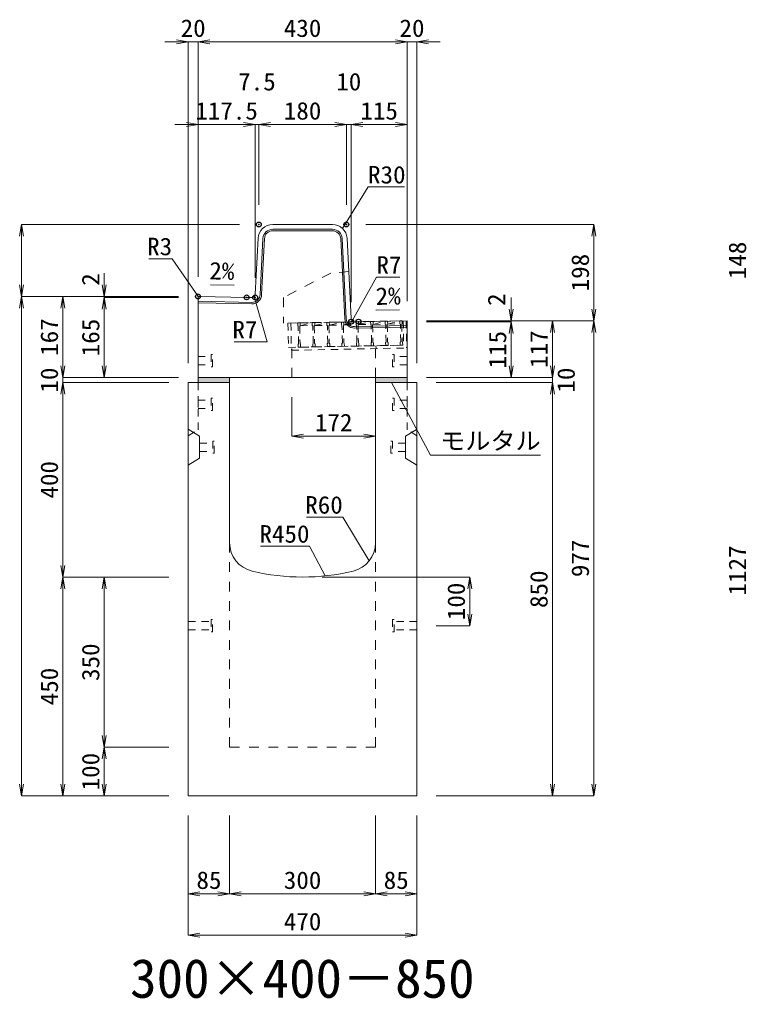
# Model space of a CAD drawing. Units: millimetres at full size. Extents: x -22536 to 51867, y -19720 to 38340.
# Drawn here: x 4818 to 6313, y 9834 to 11846 of the extents above; entities that cross this region are included whole.
import ezdxf
from ezdxf.enums import TextEntityAlignment as Align

# ---------------------------------------------------------------- set-up
doc = ezdxf.new("R2010")
doc.units = ezdxf.units.MM
doc.header["$LTSCALE"] = 20
doc.header["$PDMODE"] = 32
doc.header["$PDSIZE"] = 10
doc.linetypes.add('USER1', pattern=[2, 1, -1])
doc.linetypes.add('USER2', pattern=[1.35, 0.75, -0.6])
for name, color, linetype, lineweight in [('インサート', 3, 'USER2', 9), ('グレーチング', 7, 'USER2', 5), ('モルタル', 7, 'Continuous', 9), ('受枠', 3, 'USER2', 9), ('寸法線', 7, 'Continuous', 13), ('引出線', 4, 'Continuous', 13), ('本体', 2, 'Continuous', 13), ('目地', 132, 'Continuous', 5)]:
    doc.layers.add(name, color=color, linetype=linetype, lineweight=lineweight)
doc.layers.add('作業エリア', color=11, linetype='Continuous')
doc.layers.add('文字', color=7, linetype='Continuous')
doc.styles.add('ＭＳ 明朝', font='')
doc.styles.get('ＭＳ 明朝').set_extended_font_data('MS Mincho')

# ---------------------------------------------------------------- blocks, each defined once
blk = doc.blocks.new('open_arrow')
at = {"color": 0, "linetype": 'Continuous', "lineweight": -2}
blk.add_lwpolyline([(7.5, 1.25), (0, 0), (7.5, -1.25)], dxfattribs=at)

msp = doc.modelspace()

# ---------------------------------------------------------------- hatches: boundary and pattern name
at = {"layer": 'モルタル'}
for points in [[(5250, 11100), (5250, 11110), (5185, 11110), (5185, 11100)], [(5615, 11100), (5615, 11110), (5550, 11110), (5550, 11100)]]:
    msp.add_hatch(color=256, dxfattribs=at).paths.add_polyline_path(points)

# ---------------------------------------------------------------- linework, layer by layer
at = {"layer": 'インサート'}
for p, q in [((5185, 11153.5), (5212, 11153.5)), ((5185, 11153.5), (5185, 11136.5)), ((5215, 11157.5), (5212, 11157.5)), ((5212, 11157.5), (5212, 11132.5)), ((5215, 11132.5), (5215, 11157.5)), ((5585, 11157.5), (5588, 11157.5)), ((5585, 11132.5), (5585, 11157.5)), ((5588, 11157.5), (5588, 11132.5)), ((5615, 11153.5), (5588, 11153.5)), ((5615, 11153.5), (5615, 11136.5)), ((5185, 11136.5), (5212, 11136.5)), ((5212, 11132.5), (5215, 11132.5)), ((5588, 11132.5), (5585, 11132.5)), ((5615, 11136.5), (5588, 11136.5)), ((5185, 11063.5), (5212, 11063.5)), ((5185, 11063.5), (5185, 11046.5)), ((5215, 11067.5), (5212, 11067.5)), ((5212, 11067.5), (5212, 11042.5)), ((5215, 11042.5), (5215, 11067.5)), ((5585, 11067.5), (5588, 11067.5)), ((5585, 11042.5), (5585, 11067.5)), ((5588, 11067.5), (5588, 11042.5)), ((5615, 11063.5), (5588, 11063.5)), ((5615, 11063.5), (5615, 11046.5)), ((5185, 11046.5), (5212, 11046.5)), ((5212, 11042.5), (5215, 11042.5)), ((5588, 11042.5), (5585, 11042.5)), ((5615, 11046.5), (5588, 11046.5)), ((5188.2, 10975.5), (5215.2, 10975.5)), ((5188.2, 10975.5), (5188.2, 10958.5)), ((5218.2, 10979.5), (5215.2, 10979.5)), ((5215.2, 10979.5), (5215.2, 10954.5)), ((5218.2, 10954.5), (5218.2, 10979.5)), ((5581.8, 10979.5), (5584.8, 10979.5)), ((5581.8, 10954.5), (5581.8, 10979.5)), ((5584.8, 10979.5), (5584.8, 10954.5)), ((5611.8, 10975.5), (5584.8, 10975.5)), ((5611.8, 10975.5), (5611.8, 10958.5)), ((5188.2, 10958.5), (5215.2, 10958.5)), ((5215.2, 10954.5), (5218.2, 10954.5)), ((5584.8, 10954.5), (5581.8, 10954.5)), ((5611.8, 10958.5), (5584.8, 10958.5)), ((5165, 10608.5), (5212, 10608.5)), ((5165, 10608.5), (5165, 10591.5)), ((5215, 10612.5), (5212, 10612.5)), ((5212, 10612.5), (5212, 10587.5)), ((5215, 10587.5), (5215, 10612.5)), ((5588, 10612.5), (5585, 10612.5)), ((5585, 10612.5), (5585, 10587.5)), ((5588, 10587.5), (5588, 10612.5)), ((5635, 10608.5), (5588, 10608.5)), ((5635, 10591.5), (5635, 10608.5)), ((5165, 10591.5), (5212, 10591.5)), ((5212, 10587.5), (5215, 10587.5)), ((5585, 10587.5), (5588, 10587.5)), ((5635, 10591.5), (5588, 10591.5))]:
    msp.add_line(p, q, dxfattribs=at)
at = {"layer": 'グレーチング'}
for p, q in [((5389.92, 11222.5), (5604.88, 11226.8)), ((5395.04, 11216.6), (5419.92, 11223.1)), ((5395.04, 11216.6), (5420.04, 11217.1)), ((5425.04, 11217.2), (5449.91, 11223.7)), ((5425.04, 11217.2), (5450.03, 11217.7)), ((5455.03, 11217.8), (5479.91, 11224.3)), ((5455.03, 11217.8), (5480.03, 11218.3)), ((5485.03, 11218.4), (5509.9, 11224.9)), ((5485.03, 11218.4), (5510.02, 11218.9)), ((5515.02, 11219), (5539.89, 11225.5)), ((5515.02, 11219), (5540.01, 11219.5)), ((5545.01, 11219.6), (5569.89, 11226.1)), ((5545.01, 11219.6), (5570.01, 11220.1)), ((5575.01, 11220.2), (5599.88, 11226.7)), ((5575.01, 11220.2), (5600, 11220.7)), ((5390.92, 11172.51), (5605.88, 11176.81))]:
    msp.add_line(p, q, dxfattribs=at)
for points in [[(5389.92, 11222.5), (5394.92, 11222.6), (5395.04, 11216.6), (5394.06, 11215.58), (5394.78, 11179.59), (5395.8, 11178.61), (5395.92, 11172.61), (5390.92, 11172.51), (5390.8, 11178.51), (5391.78, 11179.53), (5391.06, 11215.52), (5390.04, 11216.5)], [(5419.92, 11223.1), (5424.92, 11223.2), (5425.04, 11217.2), (5424.06, 11216.18), (5424.78, 11180.19), (5425.8, 11179.21), (5425.92, 11173.21), (5420.92, 11173.11), (5420.8, 11179.11), (5421.78, 11180.13), (5421.06, 11216.12), (5420.04, 11217.1)], [(5449.91, 11223.7), (5454.91, 11223.8), (5455.03, 11217.8), (5454.05, 11216.78), (5454.77, 11180.79), (5455.79, 11179.81), (5455.91, 11173.81), (5450.91, 11173.71), (5450.79, 11179.71), (5451.77, 11180.73), (5451.05, 11216.72), (5450.03, 11217.7)], [(5479.91, 11224.3), (5484.91, 11224.4), (5485.03, 11218.4), (5484.05, 11217.38), (5484.77, 11181.39), (5485.79, 11180.41), (5485.91, 11174.41), (5480.91, 11174.31), (5480.79, 11180.31), (5481.77, 11181.33), (5481.05, 11217.32), (5480.03, 11218.3)], [(5509.9, 11224.9), (5514.9, 11225), (5515.02, 11219), (5514.04, 11217.98), (5514.76, 11181.99), (5515.78, 11181.01), (5515.9, 11175.01), (5510.9, 11174.91), (5510.78, 11180.91), (5511.76, 11181.93), (5511.04, 11217.92), (5510.02, 11218.9)], [(5539.89, 11225.5), (5544.89, 11225.6), (5545.01, 11219.6), (5544.03, 11218.58), (5544.75, 11182.59), (5545.77, 11181.61), (5545.89, 11175.61), (5540.89, 11175.51), (5540.77, 11181.51), (5541.75, 11182.53), (5541.03, 11218.52), (5540.01, 11219.5)], [(5569.89, 11226.1), (5574.89, 11226.2), (5575.01, 11220.2), (5574.03, 11219.18), (5574.75, 11183.19), (5575.77, 11182.21), (5575.89, 11176.21), (5570.89, 11176.11), (5570.77, 11182.11), (5571.75, 11183.13), (5571.03, 11219.12), (5570.01, 11220.1)], [(5599.88, 11226.7), (5604.88, 11226.8), (5605, 11220.8), (5604.02, 11219.78), (5604.74, 11183.79), (5605.76, 11182.81), (5605.88, 11176.81), (5600.88, 11176.71), (5600.76, 11182.71), (5601.74, 11183.73), (5601.02, 11219.72), (5600, 11220.7)]]:
    msp.add_lwpolyline(points, close=True, dxfattribs=at)
at = {"layer": 'モルタル'}
for points in [[(5185, 11110), (5250, 11110), (5250, 11100), (5185, 11100)], [(5550, 11110), (5615, 11110), (5615, 11100), (5550, 11100)]]:
    msp.add_lwpolyline(points, close=True, dxfattribs=at)
at = {"layer": '作業エリア'}
for p in [(5310, 11425), (5490, 11425), (5185, 11277), (5285, 11275), (5302.5, 11275), (5500, 11225), (5515, 11225)]:
    msp.add_point(p, dxfattribs=at)
at = {"layer": '受枠'}
for p, q in [((5369.93, 11222.1), (5612.88, 11226.96)), ((5369.93, 11222.1), (5370.93, 11172.11)), ((5375.93, 11222.22), (5377.05, 11166.23)), ((5606.88, 11226.84), (5607.88, 11176.85)), ((5612.88, 11226.96), (5614, 11170.97)), ((5370.93, 11172.11), (5607.88, 11176.85)), ((5377.05, 11166.23), (5614, 11170.97)), ((5550.89, 11175.71), (5551.01, 11169.71))]:
    msp.add_line(p, q, dxfattribs=at)
at = {"layer": '寸法線'}
for p, q in [((5233, 11800.58), (5117, 11800.58)), ((5165, 11140), (5165, 11800.58)), ((5185, 11800.58), (5615, 11800.58)), ((5185, 11317), (5185, 11800.58)), ((5185, 11317), (5185, 11800.58)), ((5567, 11800.58), (5683, 11800.58)), ((5615, 11267), (5615, 11800.58)), ((5615, 11267), (5615, 11800.58)), ((5635, 11140), (5635, 11800.58)), ((5137, 11630.58), (5302.5, 11630.58)), ((5185, 11317), (5185, 11630.58)), ((5254.5, 11630.58), (5358, 11630.58)), ((5302.5, 11315), (5302.5, 11630.58)), ((5302.5, 11315), (5302.5, 11630.58)), ((5310, 11465), (5310, 11630.58)), ((5310, 11630.58), (5490, 11630.58)), ((5310, 11465), (5310, 11630.58)), ((5442, 11630.58), (5548, 11630.58)), ((5490, 11465), (5490, 11630.58)), ((5490, 11465), (5490, 11630.58)), ((5500, 11265), (5500, 11630.58)), ((5500, 11630.58), (5615, 11630.58)), ((5500, 11265), (5500, 11630.58)), ((5615, 11267), (5615, 11630.58)), ((4822.06, 11425), (4822.06, 11277)), ((5270, 11425), (4822.06, 11425)), ((5530, 11425), (5998.78, 11425)), ((5998.78, 11425), (5998.78, 11227)), ((4992.06, 11325), (4992.06, 11227)), ((5145, 11277), (4822.06, 11277)), ((4822.06, 10250), (4822.06, 11277)), ((5145, 11277), (4822.06, 11277)), ((4907.06, 11277), (4907.06, 11110)), ((5145, 11277), (4907.06, 11277)), ((5145, 11277), (4992.06, 11277)), ((5145, 11275), (4992.06, 11275)), ((4992.06, 11275), (4992.06, 11110)), ((5145, 11275), (4992.06, 11275)), ((5828.78, 11275), (5828.78, 11177)), ((5655, 11227), (5828.78, 11227)), ((5655, 11227), (5913.78, 11227)), ((5655, 11227), (5998.78, 11227)), ((5655, 11227), (5998.78, 11227)), ((5655, 11225), (5828.78, 11225)), ((5655, 11225), (5828.78, 11225)), ((5828.78, 11225), (5828.78, 11110)), ((5913.78, 11227), (5913.78, 11110)), ((5998.78, 11227), (5998.78, 10250)), ((4907.06, 11158), (4907.06, 11052)), ((5913.78, 11158), (5913.78, 11052)), ((5145, 11110), (4907.06, 11110)), ((5145, 11110), (4907.06, 11110)), ((5145, 11110), (4992.06, 11110)), ((5655, 11110), (5828.78, 11110)), ((5655, 11110), (5913.78, 11110)), ((5655, 11110), (5913.78, 11110)), ((5125, 11100), (4907.06, 11100)), ((4907.06, 11100), (4907.06, 10700)), ((5125, 11100), (4907.06, 11100)), ((5675, 11100), (5913.78, 11100)), ((5675, 11100), (5913.78, 11100)), ((5913.78, 11100), (5913.78, 10250)), ((5378, 11070), (5378, 10989.77)), ((5378, 10989.77), (5550, 10989.77)), ((5125, 10700), (4907.06, 10700)), ((4907.06, 10250), (4907.06, 10700)), ((5125, 10700), (4907.06, 10700)), ((4992.06, 10700), (4992.06, 10350)), ((5125, 10700), (4992.06, 10700)), ((5440, 10700), (5743.78, 10700)), ((5743.78, 10700), (5743.78, 10600)), ((5675, 10600), (5743.78, 10600)), ((5125, 10350), (4992.06, 10350)), ((4992.06, 10350), (4992.06, 10250)), ((5125, 10350), (4992.06, 10350)), ((5125, 10250), (4822.06, 10250)), ((5125, 10250), (4907.06, 10250)), ((5125, 10250), (4992.06, 10250)), ((5675, 10250), (5913.78, 10250)), ((5675, 10250), (5998.78, 10250)), ((5165, 10210), (5165, 10048.84)), ((5165, 10210), (5165, 9963.84)), ((5250, 10210), (5250, 10048.84)), ((5250, 10210), (5250, 10048.84)), ((5550, 10210), (5550, 10048.84)), ((5550, 10210), (5550, 10048.84)), ((5635, 10210), (5635, 10048.84)), ((5635, 10210), (5635, 9963.84)), ((5165, 10048.84), (5250, 10048.84)), ((5250, 10048.84), (5550, 10048.84)), ((5550, 10048.84), (5635, 10048.84)), ((5165, 9963.84), (5635, 9963.84))]:
    msp.add_line(p, q, dxfattribs=at)
at = {"layer": '引出線'}
for points in [[(5482.14, 11416.74), (5534.6, 11502.07), (5609.27, 11502.07)], [(5185.9, 11276.08), (5131.83, 11354.5), (5084.11, 11354.5)], [(5501.83, 11226.93), (5551.86, 11316.53), (5599.79, 11316.53)], [(5259.18, 11300.18), (5210.44, 11301.15), (5259.18, 11300.18)], [(5300.67, 11276.93), (5327.18, 11183.56), (5259.25, 11183.56)], [(5550.86, 11248.59), (5599.57, 11249.56), (5550.83, 11248.59)], [(5582.5, 11100), (5663.13, 10950.97), (5889.05, 10950.97)], [(5537.07, 10733.32), (5482.66, 10823.21), (5407.98, 10823.21)], [(5446.44, 10702.4), (5414.22, 10763.55), (5313.21, 10763.55)]]:
    msp.add_lwpolyline(points, dxfattribs=at)
at = {"layer": '本体'}
for p, q in [((5338.54, 11425), (5461.46, 11425)), ((5302.83, 11281.65), (5308.57, 11396.5)), ((5499.67, 11231.65), (5491.43, 11396.5)), ((5185, 11110), (5185, 11273.94)), ((5188.06, 11276.94), (5285, 11275)), ((5285, 11275), (5295.84, 11275)), ((5515, 11225), (5506.66, 11225)), ((5615, 11227), (5515, 11225)), ((5615, 11110), (5615, 11227)), ((5185, 11110), (5615, 11110)), ((5165, 11100), (5165, 10250)), ((5165, 11100), (5250, 11100)), ((5250, 11100), (5250, 10770.53)), ((5550, 11100), (5635, 11100)), ((5550, 11100), (5550, 10770.53)), ((5635, 11100), (5635, 10250)), ((5165, 10250), (5635, 10250))]:
    msp.add_line(p, q, dxfattribs=at)
at = {"layer": '本体', "linetype": 'USER1'}
for p, q in [((5458, 11325), (5361, 11275)), ((5494.85, 11328), (5458, 11325)), ((5361, 11275), (5361, 11221.92)), ((5515, 11225), (5361, 11221.92)), ((5378, 11110), (5378, 11172.25)), ((5550, 11110), (5550, 11175.69))]:
    msp.add_line(p, q, dxfattribs=at)
at = {"layer": '本体', "linetype": 'USER2', "lineweight": 9}
for p, q in [((5185, 11003), (5185, 11100)), ((5615, 11003), (5615, 11100)), ((5165, 10990.5), (5185, 11003)), ((5635, 10990.5), (5615, 11003))]:
    msp.add_line(p, q, dxfattribs=at)
at = {"layer": '本体', "lineweight": 9}
for p, q in [((5165, 11004), (5188.2, 10989.5)), ((5188.2, 10989.5), (5188.2, 10944.5)), ((5634.58, 11003.74), (5611.8, 10989.5)), ((5611.8, 10989.5), (5611.8, 10944.5)), ((5188.2, 10944.5), (5165, 10930)), ((5611.8, 10944.5), (5635, 10930))]:
    msp.add_line(p, q, dxfattribs=at)
at = {"layer": '本体', "linetype": 'USER1', "lineweight": 15}
for p, q in [((5250, 10770.53), (5250, 10350)), ((5550, 10770.53), (5550, 10350)), ((5250, 10350), (5550, 10350))]:
    msp.add_line(p, q, dxfattribs=at)
at = {"layer": '本体'}
for centre, radius, start, end in [((5338.54, 11395), 30, 90, 177.13759), ((5461.46, 11395), 30, 2.86241, 90), ((5188, 11273.94), 3, 88.85424, 180), ((5295.84, 11282), 7, 270, 357.13759), ((5506.66, 11232), 7, 182.86241, 270), ((5310, 10770.53), 60, 180, 256.65764), ((5490, 10770.53), 60, 283.34236, 0), ((5400, 11150), 450, 256.65764, 283.34236)]:
    msp.add_arc(centre, radius, start, end, dxfattribs=at)
at = {"layer": '目地'}
for p, q in [((5338.54, 11415), (5461.46, 11415)), ((5338.54, 11412), (5461.46, 11412)), ((5312.81, 11280.94), (5318.56, 11396)), ((5315.81, 11280.79), (5321.56, 11395.85)), ((5478.44, 11395.85), (5486.69, 11230.84)), ((5481.44, 11396), (5489.69, 11230.99)), ((5185, 11267), (5295.49, 11264.79)), ((5185, 11264), (5295.43, 11261.79)), ((5507.01, 11214.84), (5615, 11217)), ((5507.07, 11211.84), (5615, 11214))]:
    msp.add_line(p, q, dxfattribs=at)
for centre, radius, start, end in [((5338.54, 11395), 20, 90, 177.13759), ((5338.54, 11395), 17, 90, 177.13759), ((5461.46, 11395), 20, 2.86241, 90), ((5461.46, 11395), 17, 2.86241, 90), ((5295.83, 11281.78), 20, 268.85424, 357.13759), ((5295.83, 11281.78), 17, 268.85424, 357.13759), ((5506.67, 11231.83), 20, 182.86241, 271.14576), ((5506.67, 11231.83), 17, 182.86241, 271.14576)]:
    msp.add_arc(centre, radius, start, end, dxfattribs=at)

# ---------------------------------------------------------------- block references
at = {"layer": '寸法線', "xscale": 3.2, "yscale": 3.2}
for p, rotation in [((5165, 11800.58), 180), ((5615, 11800.58), 180), ((5615, 11800.58), 180), ((5185, 11630.58), 180), ((5302.5, 11630.58), 180), ((5302.5, 11630.58), 180), ((5490, 11630.58), 180), ((5490, 11630.58), 180), ((5615, 11630.58), 180), ((4822.06, 11425), 270), ((5998.78, 11425), 270), ((4822.06, 11277), 90), ((4992.06, 11277), 90), ((4822.06, 11277), 270), ((4907.06, 11277), 270), ((4992.06, 11275), 270), ((4992.06, 11275), 270), ((5828.78, 11227), 90), ((5998.78, 11227), 90), ((5828.78, 11225), 270), ((5828.78, 11225), 270), ((5913.78, 11227), 270), ((5998.78, 11227), 270), ((4907.06, 11110), 90), ((4907.06, 11110), 90), ((4992.06, 11110), 90), ((5828.78, 11110), 90), ((5913.78, 11110), 90), ((5913.78, 11110), 90), ((4907.06, 11100), 270), ((4907.06, 11100), 270), ((5913.78, 11100), 270), ((5913.78, 11100), 270), ((5550, 10989.77), 180), ((4907.06, 10700), 90), ((4907.06, 10700), 270), ((4992.06, 10700), 270), ((5743.78, 10700), 270), ((5743.78, 10600), 90), ((4992.06, 10350), 90), ((4992.06, 10350), 270), ((4822.06, 10250), 90), ((4907.06, 10250), 90), ((4992.06, 10250), 90), ((5913.78, 10250), 90), ((5998.78, 10250), 90), ((5250, 10048.84), 180), ((5550, 10048.84), 180), ((5635, 10048.84), 180), ((5635, 9963.84), 180)]:
    msp.add_blockref('open_arrow', p, dxfattribs=dict(at, rotation=rotation))
for p in [(5185, 11800.58), (5185, 11800.58), (5635, 11800.58), (5310, 11630.58), (5310, 11630.58), (5500, 11630.58), (5500, 11630.58), (5378, 10989.77), (5165, 10048.84), (5250, 10048.84), (5550, 10048.84), (5165, 9963.84)]:
    msp.add_blockref('open_arrow', p, dxfattribs=at)
at = {"layer": '引出線', "xscale": 0.0533, "yscale": 0.0533}
for p, rotation in [((5482.14, 11416.74), 58.4), ((5259.18, 11300.18), 178.9), ((5185.9, 11276.08), 124.6), ((5300.67, 11276.93), 285.9), ((5550.86, 11248.59), 1.1), ((5501.83, 11226.93), 60.8), ((5582.5, 11100), 298.4), ((5537.07, 10733.32), 121.2), ((5446.44, 10702.4), 117.8)]:
    msp.add_blockref('open_arrow', p, dxfattribs=dict(at, rotation=rotation))

# ---------------------------------------------------------------- texts
at = {"layer": '寸法線', "style": 'ＭＳ 明朝', "width": 1.05}
for s, p in [('20', (5175, 11828.58)), ('430', (5400, 11828.58)), ('20', (5625, 11828.58)), ('7.5', (5306.25, 11718.58)), ('10', (5495, 11718.58)), ('117.5', (5243.75, 11658.58)), ('180', (5400, 11658.58)), ('115', (5557.5, 11658.58)), ('172', (5464, 11017.77)), ('85', (5207.5, 10076.84)), ('300', (5400, 10076.84)), ('85', (5592.5, 10076.84)), ('470', (5400, 9991.84))]:
    msp.add_text(s, height=36.03, dxfattribs=at).set_placement(p, align=Align.MIDDLE_CENTER)
for s, p in [('148', (6294.06, 11351)), ('198', (5970.78, 11326)), ('2', (4964.06, 11311.82)), ('2', (5798.78, 11270.34)), ('167', (4879.06, 11193.5)), ('165', (4964.06, 11192.5)), ('115', (5800.78, 11167.5)), ('117', (5885.78, 11168.5)), ('10', (4879.06, 11105)), ('10', (5941.78, 11105)), ('400', (4879.06, 10900)), ('977', (5970.78, 10738.5)), ('1127', (6294.06, 10713.5)), ('850', (5885.78, 10675)), ('100', (5715.78, 10650)), ('350', (4964.06, 10525)), ('450', (4879.06, 10475)), ('100', (4964.06, 10300))]:
    msp.add_text(s, height=36.03, rotation=90, dxfattribs=at).set_placement(p, align=Align.MIDDLE_CENTER)
at = {"layer": '引出線', "style": 'ＭＳ 明朝', "width": 1.05}
for s, p in [('R30', (5534.6, 11545.27)), ('R7', (5551.86, 11359.73)), ('モルタル', (5683.13, 10998.08))]:
    msp.add_text(s, height=36.03, dxfattribs=at).set_placement(p, align=Align.TOP_LEFT)
for s, p in [('R3', (5131.83, 11397.7)), ('R7', (5307.18, 11226.76)), ('R60', (5482.66, 10866.41)), ('R450', (5414.22, 10806.75))]:
    msp.add_text(s, height=36.03, dxfattribs=at).set_placement(p, align=Align.TOP_RIGHT)
msp.add_text('2%', height=36.03, rotation=358.854, dxfattribs=at).set_placement((5260.12, 11347.07), align=Align.TOP_RIGHT)
msp.add_text('2%', height=36.03, rotation=1.146, dxfattribs=at).set_placement((5549.89, 11295.48), align=Align.TOP_LEFT)
at = {"layer": '文字', "style": 'ＭＳ 明朝'}
msp.add_text('300×400－850', height=80.06, dxfattribs=at).set_placement((5399.52, 9875.03), align=Align.MIDDLE_CENTER)

doc.saveas('drawing.dxf')
